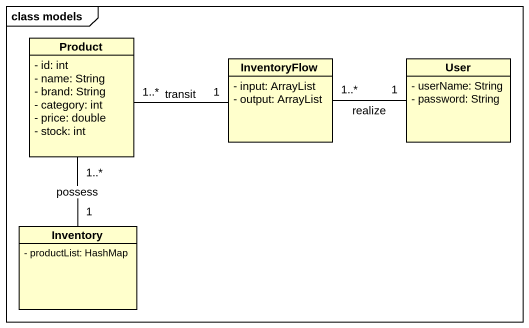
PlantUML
@startuml
mainframe class models
hide circle
hide empty members
skinparam classAttributeIconSize 0
class Product {
  - id: int
  - name: String
  - brand: String
  - category: int
  - price: double
  - stock: int
}
class InventoryFlow {
  - input: ArrayList
  - output: ArrayList
}
class User {
  - userName: String
  - password: String
}
class Inventory {
  - productList: HashMap
}
Product "1..*" -right- "1" InventoryFlow : transit
User "1" -left- "1..*" InventoryFlow : realize
Inventory "1" -up- "1..*" Product : possess
@enduml
